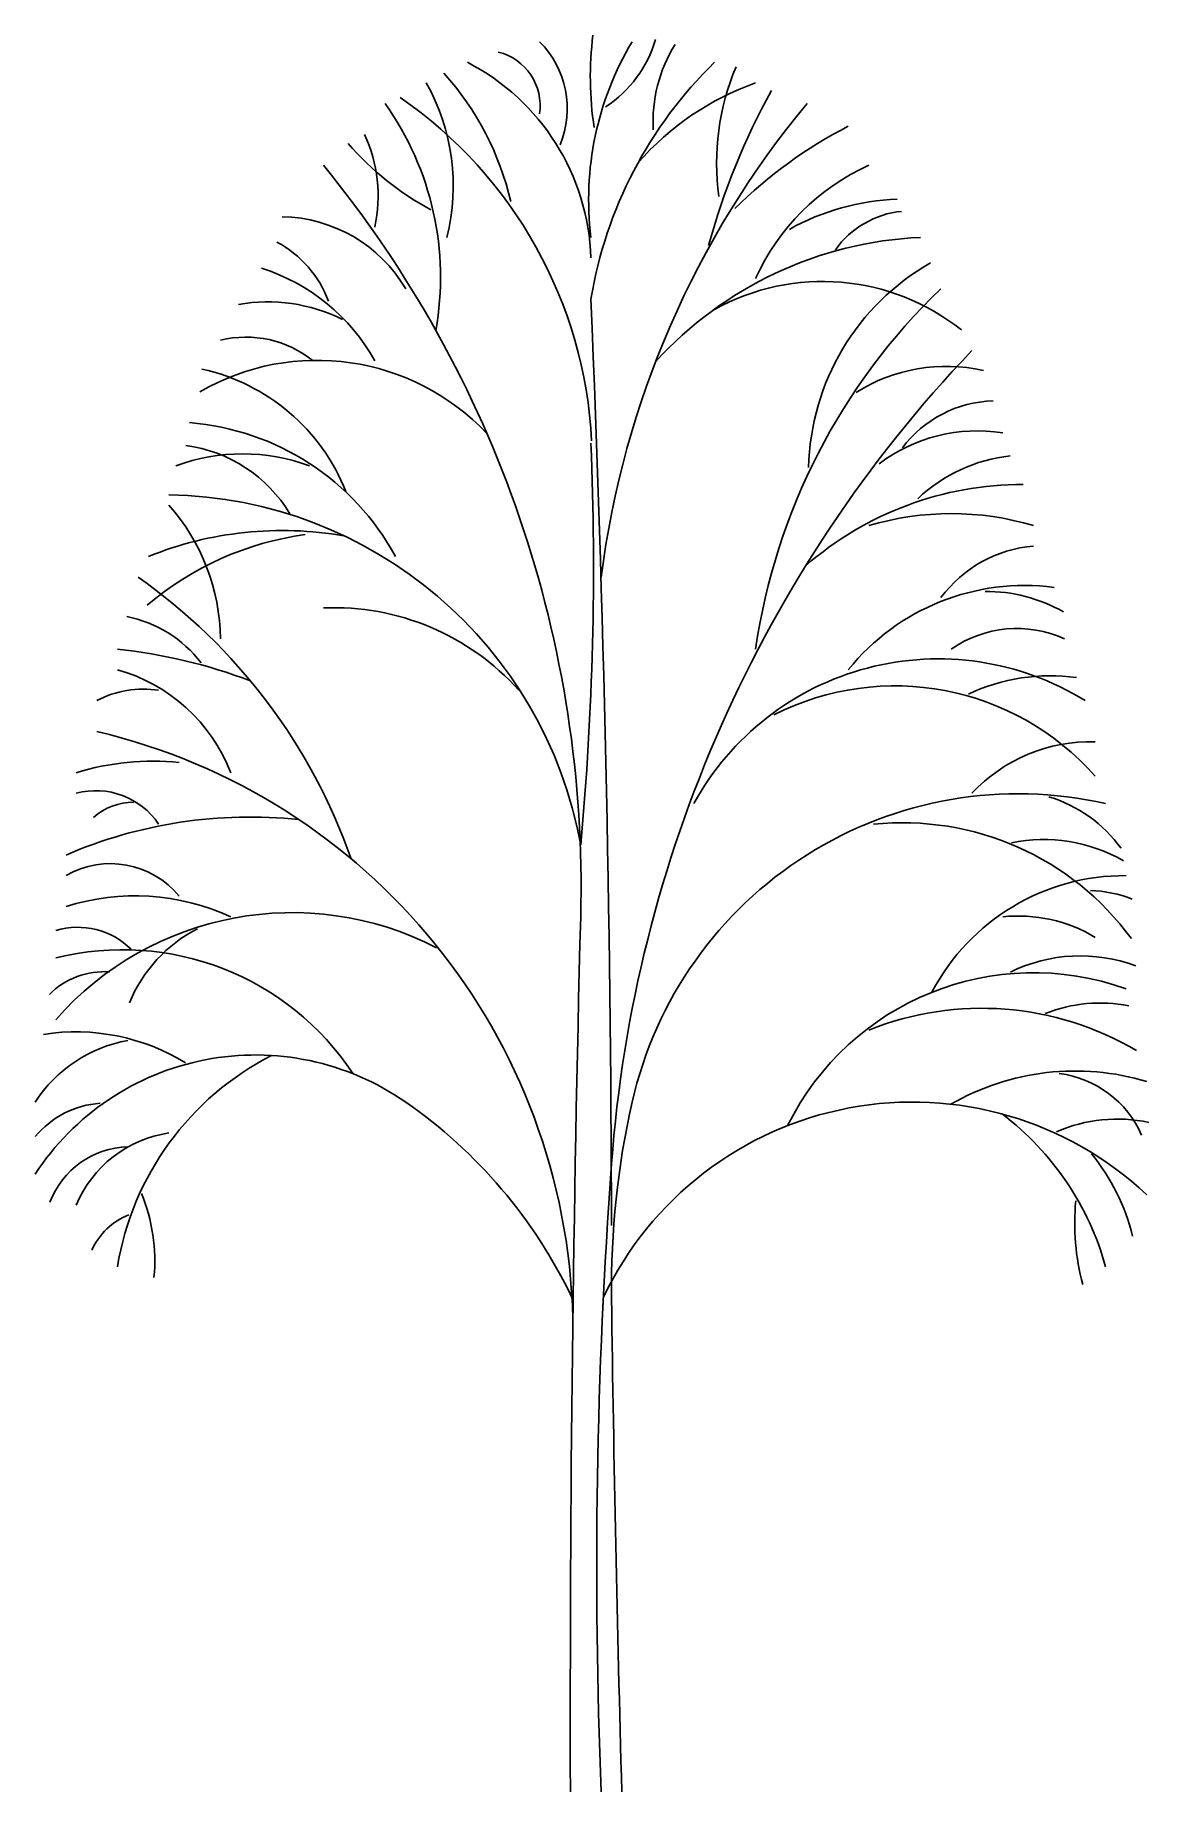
# Model space of a CAD drawing. Extents: x 109.78 to 113.84, y 88.6 to 95.
import ezdxf

# ---------------------------------------------------------------- set-up
doc = ezdxf.new("R2010")
doc.units = 0
doc.layers.get('0').update_dxf_attribs({"linetype": 'CONTINUOUS'})

msp = doc.modelspace()

# ---------------------------------------------------------------- linework, layer by layer
for points in [[(111.6921, 94.5991, 0.302776), (111.6171, 94.9741, 0.302776)], [(111.9546, 94.9741, 0.167077), (111.8046, 94.2616, 0.167077)], [(111.8117, 94.9982, 0.069444), (111.8163, 94.6613, 0.069444)], [(111.8579, 94.7373, 0.181222), (112.0397, 94.9827, 0.181222)], [(112.1111, 94.9645, 0.1553), (112.0316, 94.6529, 0.1553)], [(111.8046, 94.1866, 0.271498), (111.3546, 94.8991, 0.271498)], [(111.6171, 94.7116, 0.386607), (111.4671, 94.9366, 0.386607)], [(111.8796, 90.6616, 0.009786), (111.8046, 94.0366, -0.160363), (112.2546, 94.8991)], [(111.5122, 94.3918, 0.127649), (111.2689, 94.8592, 0.127649)], [(112.333, 94.8823, 0.136017), (112.271, 94.4101, 0.136017)], [(111.2796, 94.2616, 0.192582), (111.2046, 94.8241, 0.192582)], [(112.4046, 94.8241, 0.128964), (111.9759, 94.5329, 0.128964)], [(112.462, 94.796, 0.059146), (112.2328, 94.2318, 0.059146)], [(111.2394, 93.9226, 0.201463), (111.0546, 94.7491, 0.201463)], [(111.807, 93.5201, 0.233162), (111.1098, 94.7708, 0.233162)], [(112.5921, 94.7491, 0.142857), (111.8421, 93.0241, 0.142857)], [(112.7417, 94.6663, 0.077313), (112.3292, 94.3663, 0.077313)], [(110.9202, 94.6035, 0.093796), (111.2218, 94.3618, 0.093796)], [(111.0171, 94.2991, 0.162278), (110.9796, 94.6366, 0.162278)], [(110.8296, 94.5241, -0.179852), (111.7671, 91.7866, 0.007094), (111.7296, 88.5991, 0.007094)], [(112.8171, 94.5241, 0.183284), (112.4046, 94.1116, 0.183284)], [(112.9206, 94.4002, 0.120712), (112.5275, 94.2907, 0.120712)], [(111.1296, 94.0741, 0.261332), (110.6796, 94.3366, 0.261332)], [(112.9364, 94.3563, 0.217174), (112.6954, 94.2165, 0.217174)], [(113.0046, 94.2616, 0.199528), (112.0396, 93.8077, 0.199528)], [(110.8478, 94.0296, 0.181715), (110.6606, 94.2444, 0.181715)], [(111.0171, 93.8116, 0.190718), (110.6046, 94.1491, 0.190718)], [(113.0422, 94.1686, 0.264536), (112.5977, 93.4232, 0.264536)], [(113.1546, 93.9241, 0.302776), (112.2546, 93.9991, 0.302776)], [(113.0796, 94.0741, 0.167518), (112.4046, 92.7616, 0.167518)], [(110.8993, 93.9622, 0.162257), (110.5203, 94.017, 0.162257)], [(110.7921, 93.8116, 0.236068), (110.4546, 93.8866, 0.236068)], [(111.4253, 93.5472, 0.347597), (110.3796, 93.6991, 0.347597)], [(113.1921, 93.8491, 0.173575), (111.8796, 90.8866, 0.028474), (111.8421, 88.5991, 0.028474)], [(110.912, 93.3356, 0.248839), (110.3873, 93.7818, 0.248839)], [(113.2341, 93.777, 0.197493), (112.7709, 93.697, 0.197493)], [(113.2694, 93.6659, 0.229267), (112.9396, 93.4947, 0.229267)], [(111.0921, 93.0991, 0.253728), (110.3421, 93.5866, 0.253728)], [(113.3046, 93.5491, 0.205258), (112.8546, 93.4366, 0.205258)], [(110.2671, 93.3241, -0.357527), (111.7671, 92.0491, 0.033296), (111.8046, 93.5116, 0.033296)], [(110.7074, 93.2548, 0.230027), (110.3284, 93.5032, 0.230027)], [(110.7797, 93.4291, 0.179716), (110.2922, 93.4291, 0.179716)], [(113.3323, 93.4653, 0.165423), (112.9954, 93.3095, 0.165423)], [(113.3796, 93.3616, 0.181737), (112.5866, 93.065, 0.181737)], [(110.4546, 92.7991, 0.178871), (110.2671, 93.2866, 0.178871)], [(113.4171, 93.2116, 0.145032), (112.8171, 93.2116, 0.145032)], [(110.7636, 93.179, 0.141815), (110.1881, 92.9221, 0.141815)], [(110.9046, 93.1741, 0.140055), (110.1921, 93.0991, 0.140055)], [(113.4171, 93.1366, 0.218251), (113.0796, 92.9491, 0.218251)], [(110.9306, 91.9979, 0.156577), (110.1546, 93.0241, 0.156577)], [(113.4921, 92.9866, 0.261239), (112.7421, 92.6866, 0.261239)], [(113.5257, 92.8977, 0.131228), (113.2403, 92.9719, 0.131228)], [(110.3846, 92.7116, 0.182834), (110.1132, 92.88, 0.182834)], [(111.5421, 92.6116, 0.224866), (110.8296, 92.9116, 0.224866)], [(113.5296, 92.7991, 0.265564), (113.1171, 92.7616, 0.265564)], [(110.5638, 92.6463, 0.063132), (110.0796, 92.7616, 0.063132)], [(113.6046, 92.5741, 0.429711), (112.1796, 92.1991, 0.429711)], [(110.4921, 92.3116, 0.236068), (110.0796, 92.6866, 0.236068)], [(113.5733, 92.658, 0.145949), (113.18, 92.5981, 0.145949)], [(110.2296, 92.6116, 0.162278), (110.0046, 92.5741, 0.162278)], [(113.6411, 92.2989, 0.342024), (112.4714, 92.5221, 0.342024)], [(111.7386, 90.3239, 0.340781), (110.0046, 92.4616, 0.340781)], [(113.6421, 92.4241, 0.214635), (113.1921, 92.2366, 0.214635)], [(110.3046, 92.3491, 0.09902), (109.9296, 92.3116, 0.09902)], [(110.2296, 92.1241, 0.320465), (109.9296, 92.2366, 0.320465)], [(113.6796, 92.1991, 0.414214), (111.9546, 91.1116, 0.05908), (111.8796, 90.3991, 0.003842), (111.9171, 88.5991, 0.003842)], [(113.7358, 92.0364, 0.162278), (113.4733, 92.2239, 0.162278)], [(110.7404, 92.1405, 0.129119), (109.8921, 92.0116, 0.129119)], [(110.139, 92.2038, 0.189986), (109.9922, 92.1485, 0.189986)], [(113.7733, 91.7073, 0.266693), (112.8343, 92.1235, 0.266693)], [(113.7452, 91.9905, 0.182586), (113.3361, 92.0561, 0.182586)], [(110.3046, 91.8616, 0.368187), (109.8921, 91.9366, 0.368187)], [(113.7546, 91.9366, 0.280827), (113.047, 91.5117, 0.280827)], [(110.4921, 91.7866, 0.186795), (109.8921, 91.8241, 0.186795)], [(113.7769, 91.8507, 0.089914), (113.6247, 91.8821, 0.089914)], [(111.2421, 91.6741, 0.344593), (109.8546, 91.4116, 0.344593)], [(113.6421, 91.7116, 0.162278), (113.3046, 91.7866, 0.162278)], [(110.1291, 91.6683, 0.278218), (109.8553, 91.7362, 0.278218)], [(110.3712, 91.7433, 0.177791), (110.1232, 91.4738, 0.177791)], [(110.9383, 91.2146, 0.318068), (109.8546, 91.6366, 0.318068)], [(113.7896, 91.6082, 0.204792), (113.3329, 91.5854, 0.204792)], [(110.0517, 91.5862, 0.213531), (109.8315, 91.5041, 0.213531)], [(113.7546, 91.5241, 0.381189), (112.5212, 91.026, 0.381189)], [(113.7921, 91.2991, 0.232812), (112.8171, 91.3741, 0.232812)], [(113.7642, 91.4627, 0.143408), (113.4598, 91.4341, 0.143408)], [(110.1171, 91.3366, 0.205258), (109.7796, 91.1116, 0.205258)], [(110.3277, 91.2546, 0.178182), (109.81, 91.3583, 0.178182)], [(111.7355, 90.3994, 0.12981), (111.1296, 91.1116, 0.422606), (109.7796, 90.8491)], [(110.641, 91.2814, 0.238583), (110.0796, 90.5116, 0.238583)], [(113.8296, 91.1866, 0.206392), (113.1162, 91.104, 0.206392)], [(113.8108, 90.9906, 0.265564), (113.5108, 91.2156, 0.265564)], [(110.0162, 91.1076, 0.202896), (109.7801, 90.9863, 0.202896)], [(113.8296, 90.7741, 0.508106), (111.8498, 90.4005, 0.508106)], [(113.6796, 90.5116, 0.164764), (113.303, 91.0683, 0.164764)], [(110.2671, 90.9991, 0.26364), (109.9296, 90.7366, 0.26364)], [(113.8372, 91.0376, 0.158026), (113.501, 91.0033, 0.158026)], [(110.1174, 90.9488, 0.303349), (109.8336, 90.7471, 0.303349)], [(113.778, 90.6236, 0.109772), (113.628, 90.9236, 0.109772)], [(110.2126, 90.4722, 0.121576), (110.167, 90.7792, 0.121576)], [(113.5708, 90.7523, 0.088237), (113.5961, 90.447, 0.088237)], [(110.1213, 90.7007, 0.199144), (109.9864, 90.5722, 0.199144)]]:
    msp.add_lwpolyline(points, format="xyb")

doc.saveas('drawing.dxf')
